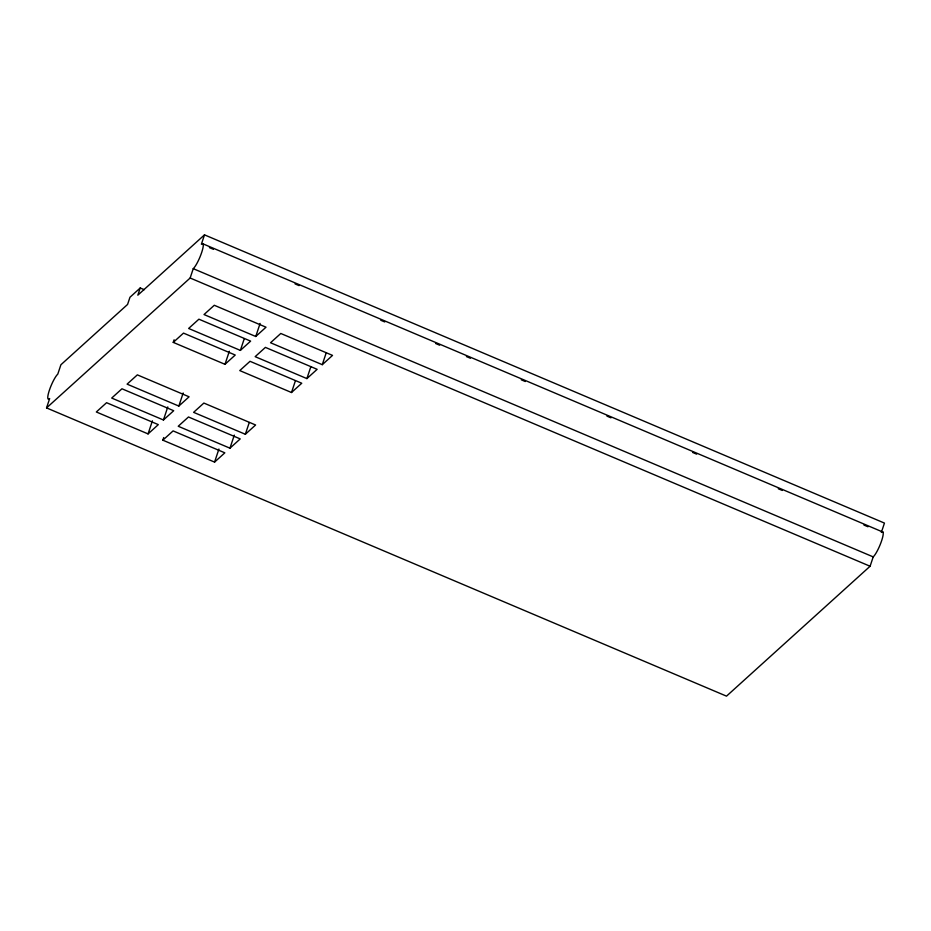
<?xml version="1.0" encoding="UTF-8"?>
<svg xmlns="http://www.w3.org/2000/svg" width="931" height="931" viewBox="0 0 931 931"><rect width="100%" height="100%" fill="white"/><g stroke="black" fill="none" stroke-linecap="round" stroke-linejoin="round"><path stroke-width="1.4" d="M882.332 531.834A13.907 2.677 -67 0 1 881.063 542.354A13.907 2.677 -67 0 1 873.208 556.889L870.089 566.246L726.506 696.144L46.55 407.918L49.657 398.561A13.907 2.677 -67 0 1 49.366 390.275A13.907 2.677 -67 0 1 57.792 374.111L60.911 364.754L127.57 304.449L129.968 297.257L140.22 287.982L144.235 289.681M140.22 287.982L137.835 295.174L204.494 234.856L884.45 523.082L881.343 532.439M46.55 407.918L190.145 278.008L193.252 268.663A13.907 2.677 -67 0 0 201.678 252.487A13.907 2.677 -67 0 0 201.387 244.201L204.494 234.856M173.247 342.387L183.5 333.112L235.24 355.037L224.988 364.312L173.247 342.387L174.12 339.768M148.064 433.904L158.317 424.629L106.576 402.704L96.324 411.979L148.064 433.904L152.405 420.835M163.449 419.986L173.701 410.711L121.961 388.786L111.708 398.061L163.449 419.986L167.789 406.917M162.844 440.177L173.096 430.902L224.837 452.827L214.572 462.102L162.844 440.177L163.716 437.558M178.833 406.067L189.086 396.792L137.346 374.867L127.093 384.142L178.833 406.067L183.174 392.998M224.988 364.312L229.34 351.243M240.373 350.393L250.625 341.118L198.897 319.193L188.632 328.468L240.373 350.393L244.283 338.628M255.757 336.487L266.01 327.2L214.281 305.275L204.017 314.55L255.757 336.487L260.11 323.406M214.572 462.102L218.925 449.033M229.957 448.183L240.221 438.908L188.481 416.983L178.228 426.258L229.957 448.183L234.309 435.114M245.342 434.265L255.606 424.99L203.866 403.065L193.613 412.34L245.342 434.265L249.264 422.499M291.496 392.51L301.76 383.235L250.02 361.309L239.767 370.585L291.496 392.51L295.418 380.744M306.893 378.591L317.145 369.316L265.405 347.391L255.152 356.666L306.893 378.591L310.803 366.826M322.277 364.673L332.53 355.398L280.79 333.473L270.537 342.748L322.277 364.673L326.187 352.907M202.376 243.596L882.972 532.101M209.417 247.611L213.432 249.31M295.08 283.92L299.095 285.619M380.744 320.241L384.759 321.94M435.627 343.492L439.641 345.203M466.408 356.55L470.423 358.249M521.29 379.813L525.305 381.512M606.954 416.122L610.969 417.821M692.617 452.431L696.632 454.142M778.281 488.752L782.296 490.451M863.945 525.061L867.96 526.76M193.252 268.663L873.208 556.889M190.145 278.008L870.089 566.246"/></g></svg>
